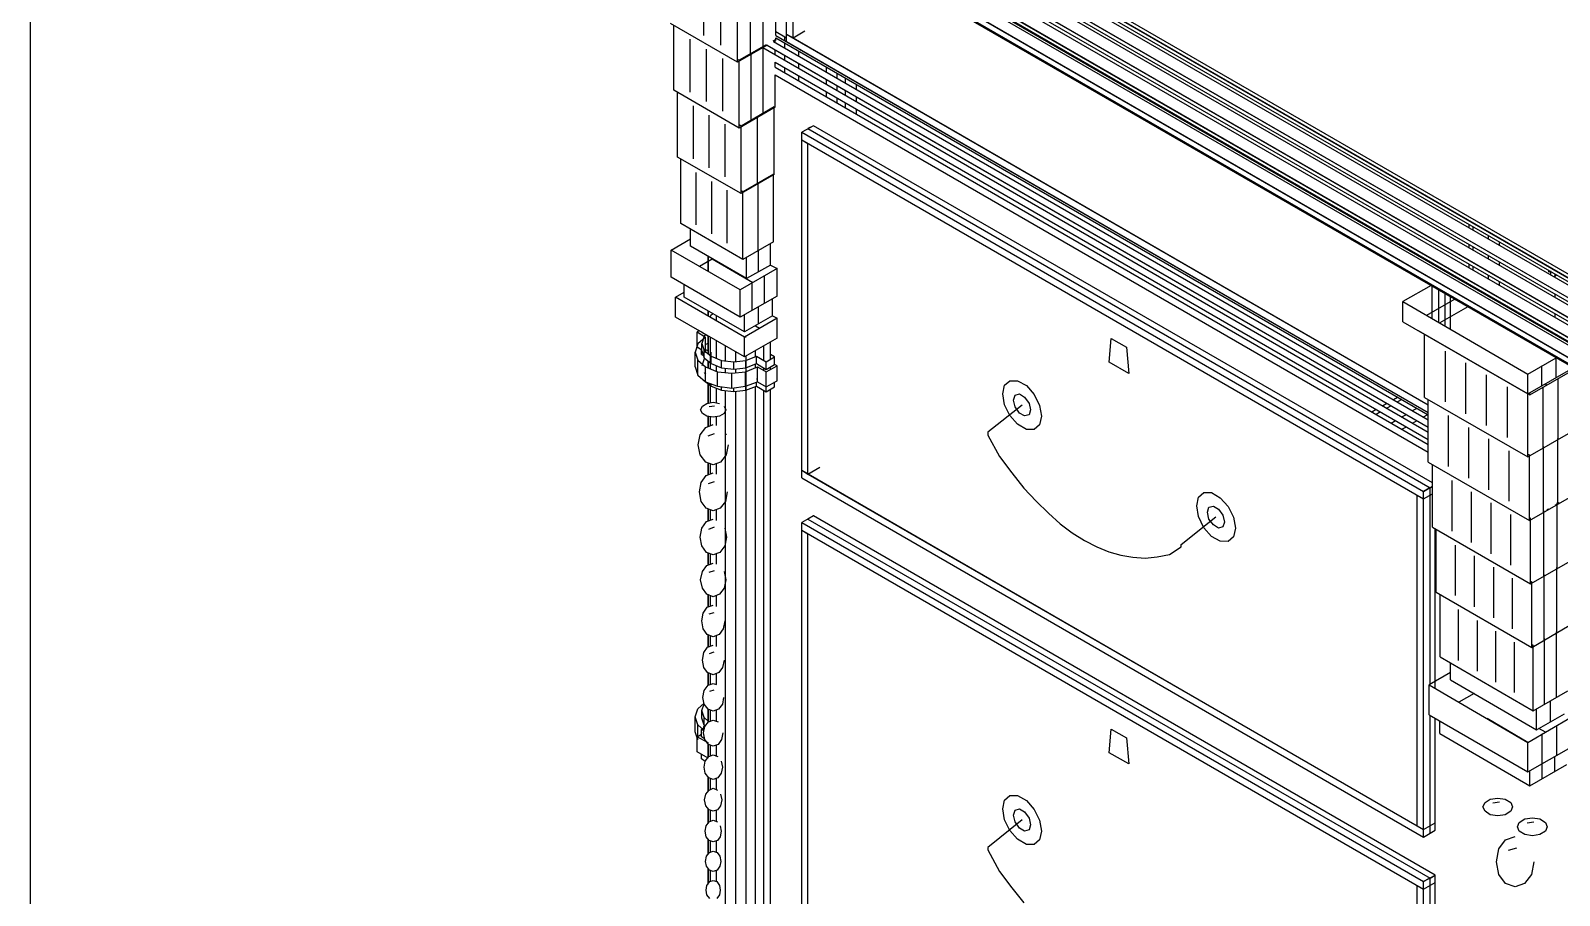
# Model space of a CAD drawing. Header units: inches. Extents: x 0.3 to 16.2, y 0.3 to 11.4.
# Drawn here: x 0.315 to 2.043, y 7.993 to 8.97 of the extents above; entities that cross this region are included whole.
import ezdxf

# ---------------------------------------------------------------- set-up
doc = ezdxf.new("R2010")
doc.units = ezdxf.units.IN
doc.header["$LTSCALE"] = 0.009843
doc.header["$MEASUREMENT"] = 0
doc.layers.add('GEOMETRY', color=7, linetype='Continuous')

msp = doc.modelspace()

# ---------------------------------------------------------------- linework, layer by layer
at = {"layer": 'GEOMETRY'}
for p, q in [((0.9567, 9.3154), (5.7374, 6.5551)), ((0.9567, 9.3154), (5.7374, 6.5551)), ((0.9634, 9.3197), (5.7374, 6.5634)), ((0.9634, 9.3197), (5.7374, 6.5634)), ((0.9634, 9.3154), (5.7374, 6.5591)), ((0.9638, 9.324), (5.7374, 6.5677)), ((0.9638, 9.324), (5.7374, 6.5677)), ((0.9638, 9.3197), (5.7374, 6.5634)), ((0.9567, 9.3012), (5.7374, 6.5413)), ((0.9567, 9.2929), (5.7374, 6.5327)), ((0.9567, 9.2929), (5.7374, 6.5327)), ((0.9634, 9.2972), (5.7374, 6.5409)), ((0.9634, 9.2972), (5.7374, 6.5409)), ((0.9634, 9.2972), (5.7374, 6.5409)), ((0.9634, 9.2929), (5.7374, 6.5366)), ((0.9567, 9.2787), (5.7374, 6.5189)), ((0.9567, 9.2701), (5.7374, 6.5102)), ((0.9567, 9.2701), (5.7374, 6.5102)), ((0.9634, 9.2748), (5.7374, 6.5181)), ((0.9634, 9.2748), (5.7374, 6.5181)), ((0.9634, 9.2748), (5.7374, 6.5181)), ((0.9634, 9.2705), (5.7374, 6.5142)), ((0.9567, 9.2563), (5.7374, 6.4961)), ((0.9567, 9.2476), (5.7374, 6.4878)), ((0.9567, 9.2476), (5.7374, 6.4878)), ((0.9634, 9.252), (5.7374, 6.4957)), ((0.9634, 9.252), (5.7374, 6.4957)), ((0.9634, 9.252), (5.7374, 6.4957)), ((0.9634, 9.248), (5.7374, 6.4917)), ((0.9567, 9.2339), (5.7374, 6.4736)), ((0.9634, 9.2295), (5.7374, 6.4732)), ((0.9685, 9.2201), (5.7378, 6.4665)), ((0.9803, 9.2118), (5.7382, 6.4646)), ((1.0394, 9.2028), (5.7421, 6.4878)), ((1.0394, 9.2028), (5.7421, 6.4878)), ((1.0661, 9.1929), (5.7449, 6.4917)), ((1.0661, 9.1929), (5.7449, 6.4917)), ((1.1693, 8.9661), (1.1693, 9.1039)), ((1.1768, 8.9618), (1.1768, 9.0996)), ((1.076, 8.9646), (1.076, 9.024)), ((1.1429, 8.9508), (1.1429, 9.0276)), ((1.1575, 8.9646), (1.1575, 9.0358)), ((1.0953, 8.9535), (1.0953, 9.0134)), ((1.1142, 8.9343), (1.1142, 9.0106)), ((1.1287, 8.9425), (1.1287, 9.0189)), ((1.1142, 8.9343), (1.0382, 8.978)), ((1.0421, 8.9028), (1.0421, 8.976)), ((1.1768, 8.9618), (1.1902, 8.9697)), ((1.0606, 8.9004), (1.0606, 8.9602)), ((1.1476, 8.9535), (1.1142, 8.9343)), ((1.1465, 8.9539), (1.1161, 8.9366)), ((1.1465, 8.9539), (1.1161, 8.9366)), ((1.1429, 8.8756), (1.1429, 8.952)), ((1.1476, 8.9535), (1.8949, 8.522)), ((1.1567, 8.9598), (1.1539, 8.9583)), ((1.1567, 8.9598), (1.1539, 8.9583)), ((1.1575, 8.9591), (1.1547, 8.9579)), ((1.1547, 8.9579), (1.8949, 8.5303)), ((1.1547, 8.9579), (1.8949, 8.5303)), ((1.1567, 8.9567), (1.1567, 8.9598)), ((1.1575, 8.9689), (1.1693, 8.9618)), ((1.1575, 8.9646), (1.8949, 8.5386)), ((1.1575, 8.9646), (1.8949, 8.5386)), ((1.1575, 8.9618), (1.8949, 8.5358)), ((1.1575, 8.9591), (1.1575, 8.9618)), ((1.1677, 8.9587), (1.1677, 8.963)), ((1.1677, 8.9504), (1.1677, 8.9559)), ((1.1693, 8.9661), (1.8949, 8.5472)), ((1.1693, 8.9661), (1.8949, 8.5472)), ((1.1693, 8.9661), (1.1768, 8.9618)), ((1.1693, 8.9579), (1.1693, 8.9661)), ((1.1693, 8.9579), (1.8949, 8.5386)), ((1.1768, 8.9618), (1.8949, 8.5472)), ((1.0791, 8.8898), (1.0791, 8.9492)), ((1.0976, 8.8791), (1.0976, 8.9386)), ((1.1161, 8.9366), (1.1142, 8.9374)), ((1.1161, 8.9366), (1.1142, 8.9374)), ((1.1161, 8.8598), (1.1161, 8.9366)), ((1.1295, 8.8677), (1.1295, 8.9441)), ((1.1425, 8.9508), (1.8949, 8.5161)), ((1.1425, 8.9508), (1.8949, 8.5161)), ((1.1567, 8.9484), (1.8949, 8.522)), ((1.1567, 8.9425), (1.1567, 8.9484)), ((1.1677, 8.9362), (1.1677, 8.9417)), ((1.1835, 8.9413), (1.1835, 8.9469)), ((1.1567, 8.9343), (1.8949, 8.5079)), ((1.1567, 8.9343), (1.8949, 8.5079)), ((1.1567, 8.9287), (1.1567, 8.9343)), ((1.1567, 8.9287), (1.8949, 8.5024)), ((1.1567, 8.9287), (1.8949, 8.5024)), ((1.1567, 8.9201), (1.8949, 8.4937)), ((1.1567, 8.8835), (1.1567, 8.9201)), ((1.1677, 8.922), (1.1677, 8.928)), ((1.1835, 8.9272), (1.1835, 8.9327)), ((1.1835, 8.913), (1.1835, 8.9189)), ((1.2146, 8.9232), (1.2146, 8.9287)), ((1.2146, 8.9232), (1.2146, 8.9287)), ((1.2268, 8.9161), (1.2268, 8.9217)), ((1.1161, 8.8598), (1.0421, 8.9028)), ((1.0461, 8.8272), (1.0461, 8.9004)), ((1.2146, 8.9091), (1.2146, 8.915)), ((1.2146, 8.9091), (1.2146, 8.915)), ((1.2146, 8.8953), (1.2146, 8.9008)), ((1.2146, 8.8953), (1.2146, 8.9008)), ((1.2268, 8.902), (1.2268, 8.9079)), ((1.2362, 8.9106), (1.2362, 8.9161)), ((1.2362, 8.8965), (1.2362, 8.902)), ((1.2484, 8.9035), (1.2484, 8.9091)), ((1.0642, 8.8252), (1.0642, 8.885)), ((1.1567, 8.8835), (1.1161, 8.8598)), ((1.1555, 8.8839), (1.1181, 8.8622)), ((1.1555, 8.8839), (1.1181, 8.8622)), ((1.1555, 8.8075), (1.1555, 8.8839)), ((1.2268, 8.8882), (1.2268, 8.8937)), ((1.2362, 8.8823), (1.2362, 8.8882)), ((1.2484, 8.8894), (1.2484, 8.8953)), ((1.0819, 8.815), (1.0819, 8.8744)), ((1.1366, 8.7965), (1.1366, 8.8732)), ((1.2484, 8.8756), (1.2484, 8.8811)), ((1.1, 8.8047), (1.1, 8.8642)), ((1.1181, 8.8622), (1.1161, 8.8634)), ((1.1181, 8.8622), (1.1161, 8.8634)), ((1.1181, 8.7858), (1.1181, 8.8622)), ((1.2, 8.8626), (1.1866, 8.8551)), ((1.1866, 8.8551), (1.8894, 8.4492)), ((1.1866, 8.8551), (1.8894, 8.4492)), ((1.1866, 8.8465), (1.1866, 8.8551)), ((1.2, 8.8626), (1.1937, 8.8594)), ((1.1937, 8.8594), (1.8969, 8.4535)), ((1.1937, 8.8594), (1.8969, 8.4535)), ((1.8996, 8.4591), (1.2, 8.8626)), ((1.8996, 8.4591), (1.2, 8.8626)), ((1.1866, 8.8465), (1.8894, 8.4409)), ((1.1866, 8.8465), (1.1937, 8.8425)), ((1.1866, 8.8465), (1.1937, 8.8425)), ((1.1866, 8.4732), (1.1866, 8.8465)), ((1.1937, 8.4689), (1.1937, 8.8425)), ((1.1937, 8.4772), (1.1937, 8.8425)), ((1.1181, 8.7858), (1.0461, 8.8272)), ((1.05, 8.752), (1.05, 8.8252)), ((1.0673, 8.7504), (1.0673, 8.8098)), ((1.085, 8.7402), (1.085, 8.7996)), ((1.1555, 8.8075), (1.1181, 8.7858)), ((1.1547, 8.8079), (1.1201, 8.7878)), ((1.1547, 8.8079), (1.1201, 8.7878)), ((1.1374, 8.7217), (1.1374, 8.798)), ((1.1547, 8.7315), (1.1547, 8.8079)), ((1.1024, 8.7299), (1.1024, 8.7898)), ((1.1201, 8.7878), (1.1181, 8.789)), ((1.1201, 8.7878), (1.1181, 8.789)), ((1.1201, 8.7114), (1.1201, 8.7878)), ((1.1201, 8.7114), (1.05, 8.752)), ((1.061, 8.7264), (1.061, 8.7457)), ((1.9409, 8.7551), (1.9409, 8.7555)), ((1.9409, 8.7472), (1.9409, 8.7512)), ((1.9457, 8.7524), (1.9457, 8.7528)), ((1.9457, 8.7441), (1.9457, 8.748)), ((1.039, 8.722), (1.061, 8.7346)), ((1.1547, 8.7315), (1.1201, 8.7114)), ((1.1512, 8.7051), (1.1512, 8.7295)), ((1.9409, 8.7244), (1.9409, 8.7283)), ((1.963, 8.7425), (1.963, 8.7429)), ((1.963, 8.7343), (1.963, 8.7382)), ((1.9752, 8.7354), (1.9752, 8.7358)), ((1.9752, 8.7354), (1.9752, 8.7358)), ((1.9752, 8.7276), (1.9752, 8.7315)), ((1.9752, 8.7276), (1.9752, 8.7315)), ((1.1169, 8.6772), (1.039, 8.722)), ((1.1169, 8.6772), (1.039, 8.722)), ((1.039, 8.6913), (1.039, 8.722)), ((1.1244, 8.6898), (1.061, 8.7264)), ((1.0709, 8.7039), (1.0854, 8.7122)), ((1.0807, 8.698), (1.0807, 8.715)), ((1.0807, 8.698), (1.0807, 8.715)), ((1.0807, 8.6984), (1.0807, 8.715)), ((1.0811, 8.698), (1.0811, 8.7146)), ((1.0854, 8.7122), (1.1315, 8.6854)), ((1.1244, 8.6898), (1.1244, 8.7142)), ((1.1378, 8.6976), (1.1378, 8.7217)), ((1.9457, 8.7217), (1.9457, 8.7256)), ((1.963, 8.7118), (1.963, 8.7157)), ((1.1587, 8.7012), (1.1169, 8.6772)), ((1.1587, 8.7012), (1.1169, 8.6772)), ((1.1512, 8.7051), (1.1244, 8.6898)), ((1.1445, 8.6622), (1.1445, 8.6933)), ((1.1512, 8.7051), (1.1587, 8.7012)), ((1.1587, 8.6701), (1.1587, 8.7012)), ((1.9409, 8.702), (1.9409, 8.7059)), ((1.9457, 8.6992), (1.9457, 8.7031)), ((1.963, 8.6894), (1.963, 8.6933)), ((1.9752, 8.7047), (1.9752, 8.7087)), ((1.9752, 8.7047), (1.9752, 8.7087)), ((2.0311, 8.7031), (2.0311, 8.7035)), ((2.0311, 8.6969), (2.0311, 8.6988)), ((2.0331, 8.698), (2.0311, 8.6969)), ((2.0335, 8.6937), (2.0335, 8.6984)), ((2.0366, 8.7), (2.0366, 8.7)), ((2.0366, 8.7), (2.0366, 8.7)), ((2.0366, 8.7), (2.0366, 8.7)), ((2.0402, 8.6937), (2.0366, 8.6917)), ((2.0382, 8.6988), (2.0382, 8.6992)), ((2.0382, 8.6988), (2.0382, 8.6992)), ((2.0382, 8.6909), (2.0382, 8.6949)), ((2.0382, 8.6909), (2.0382, 8.6949)), ((1.1169, 8.6461), (1.039, 8.6913)), ((1.0539, 8.6689), (1.0539, 8.6827)), ((1.1169, 8.6461), (1.1169, 8.6772)), ((1.1307, 8.6543), (1.1307, 8.685)), ((1.898, 8.6819), (1.8661, 8.6638)), ((1.8992, 8.6445), (1.8992, 8.6827)), ((1.9067, 8.6406), (1.9067, 8.6783)), ((1.9752, 8.6823), (1.9752, 8.6862)), ((1.9752, 8.6823), (1.9752, 8.6862)), ((1.0441, 8.6689), (1.0539, 8.6744)), ((1.122, 8.6236), (1.0441, 8.6689)), ((1.122, 8.6236), (1.0441, 8.6689)), ((1.0441, 8.6461), (1.0441, 8.6689)), ((1.122, 8.6295), (1.0539, 8.6689)), ((1.1587, 8.6701), (1.1169, 8.6461)), ((1.1378, 8.6386), (1.1378, 8.6583)), ((1.1535, 8.6476), (1.1535, 8.6673)), ((1.8661, 8.6638), (2.0075, 8.5819)), ((1.8661, 8.6638), (2.0075, 8.5819)), ((1.8661, 8.6409), (1.8661, 8.6638)), ((1.9248, 8.6665), (1.8929, 8.648)), ((1.9138, 8.6362), (1.9138, 8.6728)), ((1.9201, 8.6327), (1.9201, 8.6693)), ((1.9201, 8.6327), (1.9201, 8.6693)), ((2.0382, 8.6685), (2.0382, 8.6724)), ((2.0382, 8.6685), (2.0382, 8.6724)), ((1.122, 8.6012), (1.0441, 8.6461)), ((1.0807, 8.6476), (1.0807, 8.6531)), ((1.0807, 8.6476), (1.0807, 8.6531)), ((1.0807, 8.6476), (1.0807, 8.6531)), ((1.0807, 8.6476), (1.0807, 8.6531)), ((1.0811, 8.6472), (1.0811, 8.6528)), ((1.0835, 8.6476), (1.0831, 8.6461)), ((1.0862, 8.65), (1.0835, 8.6476)), ((1.0902, 8.6421), (1.0902, 8.6476)), ((1.122, 8.6295), (1.122, 8.6492)), ((1.1535, 8.6476), (1.122, 8.6295)), ((1.1587, 8.6449), (1.122, 8.6236)), ((1.1587, 8.6449), (1.122, 8.6236)), ((1.1535, 8.6476), (1.1587, 8.6449)), ((1.1587, 8.6224), (1.1587, 8.6449)), ((1.8661, 8.6409), (2.0075, 8.5594)), ((1.9394, 8.6579), (1.9079, 8.6398)), ((2.0382, 8.6457), (2.0382, 8.6496)), ((2.0382, 8.6457), (2.0382, 8.6496)), ((1.0709, 8.6307), (1.0685, 8.6295)), ((1.0685, 8.6295), (1.078, 8.6236)), ((1.0685, 8.6295), (1.078, 8.6236)), ((1.0685, 8.6126), (1.0685, 8.6295)), ((1.078, 8.6236), (1.0693, 8.6161)), ((1.0732, 8.6295), (1.0811, 8.6248)), ((1.0764, 8.6248), (1.0736, 8.6165)), ((1.0783, 8.6264), (1.0764, 8.6248)), ((1.078, 8.6067), (1.078, 8.6236)), ((1.0807, 8.6083), (1.0807, 8.6252)), ((1.0807, 8.6083), (1.0807, 8.6252)), ((1.0807, 8.6083), (1.0807, 8.6248)), ((1.0807, 8.6083), (1.0807, 8.6248)), ((1.0811, 8.6047), (1.0811, 8.6248)), ((1.0811, 8.6079), (1.0811, 8.6248)), ((1.1217, 8.624), (1.124, 8.624)), ((1.1217, 8.624), (1.124, 8.624)), ((1.122, 8.6012), (1.122, 8.6236)), ((1.139, 8.6335), (1.1343, 8.6362)), ((1.8835, 8.6311), (2.0098, 8.5583)), ((1.8906, 8.5555), (1.8906, 8.6272)), ((1.0693, 8.6161), (1.0661, 8.6067)), ((1.0661, 8.6067), (1.0693, 8.5976)), ((1.0661, 8.6067), (1.0693, 8.5976)), ((1.0661, 8.5902), (1.0661, 8.6067)), ((1.0685, 8.6126), (1.0736, 8.6094)), ((1.0732, 8.6039), (1.0732, 8.6098)), ((1.0736, 8.6165), (1.0764, 8.6087)), ((1.0736, 8.6165), (1.0764, 8.6087)), ((1.0736, 8.6083), (1.0736, 8.6165)), ((1.0736, 8.6083), (1.0764, 8.6004)), ((1.0764, 8.6004), (1.0764, 8.6087)), ((1.0764, 8.6087), (1.0843, 8.602)), ((1.0764, 8.6087), (1.0843, 8.602)), ((1.0764, 8.6079), (1.078, 8.6067)), ((1.0807, 8.6165), (1.078, 8.6154)), ((1.078, 8.6098), (1.0811, 8.6079)), ((1.078, 8.6098), (1.0811, 8.6079)), ((1.0835, 8.5878), (1.0835, 8.6232)), ((1.0835, 8.6232), (1.0843, 8.6232)), ((1.0835, 8.6067), (1.0843, 8.6063)), ((1.0835, 8.6067), (1.0843, 8.6063)), ((1.0843, 8.6063), (1.0835, 8.6055)), ((1.0843, 8.5976), (1.0843, 8.6063)), ((1.0902, 8.5996), (1.0902, 8.6197)), ((1.0902, 8.5996), (1.0902, 8.6197)), ((1.1004, 8.5969), (1.1004, 8.6138)), ((1.1122, 8.5961), (1.1122, 8.6067)), ((1.1587, 8.6224), (1.122, 8.6012)), ((1.1343, 8.6016), (1.1343, 8.6083)), ((1.1437, 8.5969), (1.1437, 8.6138)), ((1.1512, 8.5984), (1.1512, 8.6181)), ((1.5343, 8.5953), (1.5366, 8.622)), ((1.5366, 8.622), (1.5539, 8.6122)), ((1.5539, 8.6122), (1.5563, 8.5827)), ((1.9142, 8.5504), (1.9142, 8.6079)), ((1.0661, 8.5902), (1.0693, 8.5807)), ((1.0693, 8.5807), (1.0693, 8.5976)), ((1.0693, 8.5976), (1.078, 8.5902)), ((1.0693, 8.5976), (1.078, 8.5902)), ((1.0732, 8.6039), (1.0764, 8.6024)), ((1.0764, 8.5992), (1.0736, 8.5913)), ((1.0764, 8.6004), (1.0843, 8.5937)), ((1.0768, 8.6), (1.0764, 8.5992)), ((1.078, 8.5732), (1.078, 8.5902)), ((1.078, 8.5902), (1.0913, 8.5846)), ((1.078, 8.5902), (1.0913, 8.5846)), ((1.0807, 8.589), (1.0807, 8.5969)), ((1.0807, 8.589), (1.0807, 8.5969)), ((1.0807, 8.589), (1.0807, 8.5965)), ((1.0807, 8.589), (1.0807, 8.5965)), ((1.0811, 8.589), (1.0811, 8.5961)), ((1.0811, 8.589), (1.0811, 8.5961)), ((1.0843, 8.5937), (1.0843, 8.602)), ((1.0843, 8.602), (1.0961, 8.5972)), ((1.0843, 8.602), (1.0961, 8.5972)), ((1.0843, 8.5937), (1.0961, 8.589)), ((1.0902, 8.5854), (1.0902, 8.5913)), ((1.0902, 8.5854), (1.0902, 8.5913)), ((1.0961, 8.589), (1.0961, 8.5972)), ((1.0961, 8.5972), (1.1098, 8.5957)), ((1.0961, 8.5972), (1.1098, 8.5957)), ((1.0961, 8.589), (1.1098, 8.5874)), ((1.1098, 8.5957), (1.1236, 8.5972)), ((1.1098, 8.5957), (1.1236, 8.5972)), ((1.1098, 8.5874), (1.1098, 8.5957)), ((1.1098, 8.5874), (1.1236, 8.589)), ((1.1232, 8.5846), (1.1366, 8.5902)), ((1.1232, 8.5846), (1.1366, 8.5902)), ((1.1236, 8.5972), (1.1354, 8.602)), ((1.1236, 8.5972), (1.1354, 8.602)), ((1.1236, 8.589), (1.1236, 8.5972)), ((1.1236, 8.589), (1.1354, 8.5937)), ((1.124, 7.4429), (1.124, 8.6024)), ((1.1343, 8.589), (1.1343, 8.5929)), ((1.1354, 8.5937), (1.1354, 8.602)), ((1.1354, 8.602), (1.1465, 8.5957)), ((1.1354, 8.602), (1.1465, 8.5957)), ((1.1354, 8.5937), (1.1465, 8.587)), ((1.1366, 8.5732), (1.1366, 8.5902)), ((1.1366, 8.5902), (1.1465, 8.5843)), ((1.1366, 8.5902), (1.1465, 8.5843)), ((1.1465, 8.5957), (1.1559, 8.6012)), ((1.1465, 8.5957), (1.1559, 8.6012)), ((1.1465, 8.587), (1.1465, 8.5957)), ((1.1465, 8.587), (1.1559, 8.5929)), ((1.1465, 8.5843), (1.1587, 8.5913)), ((1.1465, 8.5843), (1.1587, 8.5913)), ((1.1559, 8.6012), (1.1512, 8.6039)), ((1.1512, 8.587), (1.1512, 8.5902)), ((1.1559, 8.5929), (1.1559, 8.6012)), ((1.1587, 8.5913), (1.1559, 8.5929)), ((1.1587, 8.5744), (1.1587, 8.5913)), ((1.5563, 8.5827), (1.5343, 8.5953)), ((1.9374, 8.537), (1.9374, 8.5945)), ((2.0075, 8.5819), (2.0394, 8.6004)), ((2.0075, 8.5819), (2.0394, 8.6004)), ((2.0075, 8.5594), (2.0587, 8.589)), ((2.0232, 8.5689), (2.0232, 8.5913)), ((2.0394, 8.578), (2.0394, 8.6004)), ((1.0693, 8.5807), (1.078, 8.5732)), ((1.0764, 8.5835), (1.078, 8.5819)), ((1.0764, 8.5835), (1.078, 8.5819)), ((1.0764, 8.5748), (1.0843, 8.5681)), ((1.078, 8.5732), (1.0913, 8.5681)), ((1.0913, 8.5681), (1.0913, 8.5846)), ((1.0913, 8.5846), (1.1075, 8.5831)), ((1.0913, 8.5846), (1.1075, 8.5831)), ((1.1004, 8.5839), (1.1004, 8.5886)), ((1.1075, 8.5831), (1.1232, 8.5846)), ((1.1075, 8.5831), (1.1232, 8.5846)), ((1.1075, 8.5661), (1.1075, 8.5831)), ((1.1122, 8.5835), (1.1122, 8.5878)), ((1.1232, 8.5681), (1.1232, 8.5846)), ((1.1232, 8.5681), (1.1366, 8.5732)), ((1.1232, 8.572), (1.1236, 8.572)), ((1.1232, 8.572), (1.1236, 8.572)), ((1.1236, 8.5638), (1.1236, 8.572)), ((1.1354, 8.5768), (1.1366, 8.576)), ((1.1354, 8.5768), (1.1366, 8.576)), ((1.1354, 8.5681), (1.1354, 8.5728)), ((1.1366, 8.5732), (1.1465, 8.5673)), ((1.1437, 8.5858), (1.1437, 8.5886)), ((1.1465, 8.5673), (1.1465, 8.5843)), ((1.1465, 8.5673), (1.1587, 8.5744)), ((1.1559, 8.5673), (1.1559, 8.5732)), ((1.4157, 8.5693), (1.422, 8.5744)), ((1.422, 8.5744), (1.4307, 8.5744)), ((1.4307, 8.5744), (1.4406, 8.5689)), ((1.9606, 8.5236), (1.9606, 8.5811)), ((2.0075, 8.5594), (2.0075, 8.5819)), ((2.0098, 8.5583), (2.061, 8.5878)), ((2.0417, 8.5079), (2.0417, 8.5764)), ((1.0807, 8.5488), (1.0807, 8.5713)), ((1.0807, 8.5488), (1.0807, 8.5713)), ((1.0807, 8.5488), (1.0807, 8.5713)), ((1.0807, 8.5488), (1.0807, 8.5713)), ((1.0811, 8.5492), (1.0811, 8.5709)), ((1.0811, 8.5492), (1.0811, 8.5709)), ((1.0835, 8.5496), (1.0835, 8.5709)), ((1.0843, 8.5681), (1.0843, 8.5709)), ((1.0843, 8.5681), (1.0961, 8.5638)), ((1.0902, 8.5492), (1.0902, 8.5657)), ((1.0902, 8.5492), (1.0902, 8.5657)), ((1.0913, 8.5681), (1.1075, 8.5661)), ((1.0961, 8.5638), (1.0961, 8.5673)), ((1.0961, 8.5638), (1.1098, 8.5622)), ((1.1004, 7.6969), (1.1004, 8.563)), ((1.1075, 8.5661), (1.1232, 8.5681)), ((1.1098, 8.5622), (1.1098, 8.5665)), ((1.1098, 8.5622), (1.1236, 8.5638)), ((1.1122, 7.6961), (1.1122, 8.5622)), ((1.1236, 8.5638), (1.1354, 8.5681)), ((1.1343, 7.7016), (1.1343, 8.5677)), ((1.1354, 8.5681), (1.1465, 8.5618)), ((1.1437, 7.6972), (1.1437, 8.5634)), ((1.1465, 8.5618), (1.1465, 8.5705)), ((1.1465, 8.5618), (1.1559, 8.5673)), ((1.1512, 7.6984), (1.1512, 8.5646)), ((1.4138, 8.5594), (1.4157, 8.5693)), ((1.4157, 8.5472), (1.4138, 8.5594)), ((1.426, 8.5524), (1.428, 8.5579)), ((1.428, 8.5579), (1.4327, 8.5594)), ((1.4327, 8.5594), (1.4386, 8.5559)), ((1.4386, 8.5559), (1.4437, 8.5488)), ((1.4406, 8.5689), (1.4492, 8.5587)), ((1.4492, 8.5587), (1.4555, 8.5465)), ((1.8555, 8.5531), (1.8602, 8.5559)), ((1.8906, 8.5555), (2.0075, 8.4882)), ((1.9843, 8.5102), (1.9843, 8.5673)), ((2.0075, 8.4882), (2.0075, 8.5594)), ((2.0098, 8.5583), (2.0098, 8.561)), ((2.0248, 8.498), (2.0248, 8.5665)), ((2.028, 8.5685), (2.028, 8.5713)), ((1.0724, 8.5413), (1.0744, 8.5457)), ((1.0744, 8.5374), (1.0724, 8.5413)), ((1.0744, 8.5457), (1.0795, 8.5488)), ((1.0795, 8.5343), (1.0744, 8.5374)), ((1.0795, 8.5488), (1.0866, 8.55)), ((1.0819, 8.5453), (1.0882, 8.5461)), ((1.0866, 8.55), (1.0937, 8.5488)), ((1.0988, 8.5374), (1.0937, 8.5343)), ((1.0988, 8.5457), (1.1008, 8.5413)), ((1.1008, 8.5413), (1.0988, 8.5374)), ((1.4358, 8.5469), (1.3969, 8.5161)), ((1.422, 8.535), (1.4157, 8.5472)), ((1.428, 8.5449), (1.426, 8.5524)), ((1.4327, 8.5378), (1.428, 8.5449)), ((1.4386, 8.5346), (1.4327, 8.5378)), ((1.4437, 8.5488), (1.4453, 8.5413)), ((1.4453, 8.5413), (1.4437, 8.5358)), ((1.4555, 8.5465), (1.4575, 8.5343)), ((1.8311, 8.5394), (1.8358, 8.5421)), ((1.8409, 8.5394), (1.8358, 8.5362)), ((1.8433, 8.5461), (1.848, 8.5492)), ((1.8528, 8.5461), (1.848, 8.5433)), ((1.865, 8.5531), (1.8602, 8.5504)), ((1.8772, 8.5406), (1.8823, 8.5433)), ((1.8772, 8.5406), (1.8823, 8.5433)), ((1.8949, 8.4823), (1.8949, 8.5531)), ((1.072, 8.5134), (1.0783, 8.5217)), ((1.0783, 8.5217), (1.0866, 8.5248)), ((1.0866, 8.5331), (1.0795, 8.5343)), ((1.0807, 8.5228), (1.0807, 8.5339)), ((1.0807, 8.5228), (1.0807, 8.5339)), ((1.0807, 8.5228), (1.0807, 8.5339)), ((1.0807, 8.5228), (1.0807, 8.5339)), ((1.0811, 8.5228), (1.0811, 8.5339)), ((1.0811, 8.5228), (1.0811, 8.5339)), ((1.0835, 8.5236), (1.0835, 8.5335)), ((1.0937, 8.5343), (1.0866, 8.5331)), ((1.0902, 8.5236), (1.0902, 8.5335)), ((1.0902, 8.5236), (1.0902, 8.5335)), ((1.4307, 8.5252), (1.422, 8.535)), ((1.4406, 8.5193), (1.4307, 8.5252)), ((1.4437, 8.5358), (1.4386, 8.5346)), ((1.4555, 8.5244), (1.4492, 8.5193)), ((1.4575, 8.5343), (1.4555, 8.5244)), ((1.8528, 8.5264), (1.8579, 8.5295)), ((1.8528, 8.5264), (1.8579, 8.5295)), ((1.865, 8.5335), (1.8701, 8.5362)), ((1.865, 8.5335), (1.8701, 8.5362)), ((1.865, 8.5197), (1.8701, 8.5224)), ((1.865, 8.5197), (1.8701, 8.5224)), ((1.865, 8.5197), (1.8701, 8.5224)), ((1.8772, 8.5264), (1.8823, 8.5295)), ((1.8772, 8.5264), (1.8823, 8.5295)), ((1.8772, 8.5264), (1.8823, 8.5295)), ((1.8894, 8.5335), (1.8945, 8.5362)), ((1.8894, 8.5335), (1.8945, 8.5362)), ((1.8894, 8.5335), (1.8945, 8.5362)), ((1.9177, 8.4776), (1.9177, 8.535)), ((1.9406, 8.4642), (1.9406, 8.5217)), ((1.0697, 8.502), (1.072, 8.5134)), ((1.0807, 8.5122), (1.0882, 8.5146)), ((1.1004, 8.5146), (1.1012, 8.5134)), ((1.3969, 8.5161), (1.3969, 8.513)), ((1.3969, 8.513), (1.4102, 8.4886)), ((1.4492, 8.5193), (1.4406, 8.5193)), ((1.9634, 8.4512), (1.9634, 8.5087)), ((2.0075, 8.4882), (2.0587, 8.5177)), ((2.0413, 8.435), (2.0413, 8.5091)), ((1.072, 8.4906), (1.0697, 8.502)), ((1.0783, 8.4823), (1.072, 8.4906)), ((1.1012, 8.4906), (1.0949, 8.4823)), ((1.1035, 8.502), (1.1012, 8.4906)), ((1.4102, 8.4886), (1.424, 8.4701)), ((1.9862, 8.4382), (1.9862, 8.4953)), ((2.0075, 8.4913), (2.0091, 8.4906)), ((2.0075, 8.4913), (2.0091, 8.4906)), ((2.0091, 8.4165), (2.0091, 8.4906)), ((2.0252, 8.4256), (2.0252, 8.5)), ((1.0866, 8.4795), (1.0783, 8.4823)), ((1.0787, 8.4673), (1.0866, 8.4701)), ((1.0807, 8.4681), (1.0807, 8.4815)), ((1.0807, 8.4681), (1.0807, 8.4815)), ((1.0807, 8.4677), (1.0807, 8.4815)), ((1.0807, 8.4677), (1.0807, 8.4815)), ((1.0811, 8.4681), (1.0811, 8.4815)), ((1.0811, 8.4681), (1.0811, 8.4815)), ((1.0835, 8.4689), (1.0835, 8.4803)), ((1.0949, 8.4823), (1.0866, 8.4795)), ((1.0902, 8.4689), (1.0902, 8.4807)), ((1.0902, 8.4689), (1.0902, 8.4807)), ((1.1866, 8.4732), (1.8894, 8.0673)), ((1.1866, 8.4732), (1.8894, 8.0673)), ((1.1866, 8.4732), (1.1937, 8.4689)), ((1.1866, 8.4646), (1.1866, 8.4732)), ((1.1937, 8.4689), (1.2071, 8.4768)), ((1.1937, 8.4689), (1.8894, 8.0673)), ((1.424, 8.4701), (1.4378, 8.4531)), ((1.8949, 8.4823), (2.0091, 8.4165)), ((1.8996, 8.4087), (1.8996, 8.4795)), ((1.0709, 8.4488), (1.0728, 8.4594)), ((1.0728, 8.4594), (1.0787, 8.4673)), ((1.0811, 8.4583), (1.0882, 8.4606)), ((1.1866, 8.4646), (1.8894, 8.0587)), ((1.4378, 8.4531), (1.4516, 8.4382)), ((1.8894, 8.4492), (1.8996, 8.4551)), ((1.8894, 8.4492), (1.8996, 8.4551)), ((1.8957, 8.4528), (1.8894, 8.4492)), ((1.8969, 8.4535), (1.8996, 8.4551)), ((1.8969, 8.4535), (1.8996, 8.4551)), ((1.8969, 8.2299), (1.8969, 8.4535)), ((1.9217, 8.4043), (1.9217, 8.4618)), ((1.0728, 8.4378), (1.0709, 8.4488)), ((1.0787, 8.4303), (1.0728, 8.4378)), ((1.1004, 8.4378), (1.0945, 8.4303)), ((1.1024, 8.4488), (1.1004, 8.4378)), ((1.4516, 8.4382), (1.4654, 8.4248)), ((1.6331, 8.4331), (1.635, 8.4429)), ((1.635, 8.4429), (1.6413, 8.448)), ((1.6413, 8.448), (1.65, 8.448)), ((1.65, 8.448), (1.6598, 8.4421)), ((1.6598, 8.4421), (1.6685, 8.4323)), ((1.8823, 8.4449), (1.8894, 8.4409)), ((1.8823, 8.4449), (1.8894, 8.4409)), ((1.8823, 8.0713), (1.8823, 8.4449)), ((1.8894, 8.4409), (1.8894, 8.4492)), ((1.8894, 8.4409), (1.8996, 8.4465)), ((1.8894, 8.4409), (1.8996, 8.4465)), ((1.8894, 8.4409), (1.8996, 8.4465)), ((1.8894, 8.0673), (1.8894, 8.4409)), ((1.9437, 8.3917), (1.9437, 8.4488)), ((1.9661, 8.3787), (1.9661, 8.4362)), ((2.0091, 8.4165), (2.0571, 8.4441)), ((2.0382, 8.4339), (2.0429, 8.4366)), ((2.0406, 8.3622), (2.0406, 8.4362)), ((1.0866, 8.4272), (1.0787, 8.4303)), ((1.0791, 8.4154), (1.0866, 8.4181)), ((1.0807, 8.4157), (1.0807, 8.4295)), ((1.0807, 8.4157), (1.0807, 8.4295)), ((1.0807, 8.4157), (1.0807, 8.4295)), ((1.0807, 8.4157), (1.0807, 8.4295)), ((1.0811, 8.4161), (1.0811, 8.4291)), ((1.0811, 8.4161), (1.0811, 8.4291)), ((1.0835, 8.4169), (1.0835, 8.4283)), ((1.0945, 8.4303), (1.0866, 8.4272)), ((1.0902, 8.4165), (1.0902, 8.4287)), ((1.0902, 8.4165), (1.0902, 8.4287)), ((1.2, 8.4217), (1.1866, 8.4142)), ((1.2, 8.4217), (1.1937, 8.4181)), ((1.1937, 8.4181), (1.8969, 8.0122)), ((1.1937, 8.4181), (1.8969, 8.0122)), ((1.9028, 8.0157), (1.2, 8.4217)), ((1.9028, 8.0157), (1.2, 8.4217)), ((1.4654, 8.4248), (1.4787, 8.4126)), ((1.6157, 8.3894), (1.6547, 8.4205)), ((1.635, 8.4209), (1.6331, 8.4331)), ((1.6413, 8.4083), (1.635, 8.4209)), ((1.6453, 8.426), (1.6469, 8.4315)), ((1.6469, 8.4181), (1.6453, 8.426)), ((1.6469, 8.4315), (1.652, 8.4327)), ((1.652, 8.4114), (1.6469, 8.4181)), ((1.652, 8.4327), (1.6579, 8.4291)), ((1.6579, 8.4291), (1.6626, 8.4224)), ((1.6626, 8.4224), (1.6646, 8.4146)), ((1.6685, 8.4323), (1.6748, 8.4201)), ((1.6748, 8.4201), (1.6768, 8.4079)), ((1.9882, 8.3661), (1.9882, 8.4232)), ((2.0091, 8.4197), (2.0106, 8.4189)), ((2.0091, 8.4197), (2.0106, 8.4189)), ((2.0106, 8.3449), (2.0106, 8.4189)), ((2.0256, 8.3535), (2.0256, 8.4276)), ((2.0287, 8.4283), (2.0307, 8.4295)), ((1.0717, 8.3976), (1.0736, 8.4079)), ((1.0736, 8.4079), (1.0791, 8.4154)), ((1.0815, 8.4067), (1.0882, 8.4091)), ((1.0996, 8.4079), (1.1016, 8.3976)), ((1.1866, 8.4142), (1.8894, 8.0083)), ((1.1866, 8.4142), (1.8894, 8.0083)), ((1.1866, 8.4055), (1.1866, 8.4142)), ((1.1866, 8.4055), (1.8894, 7.9996)), ((1.1866, 8.4055), (1.1937, 8.4012)), ((1.1866, 8.4055), (1.1937, 8.4012)), ((1.1866, 7.9764), (1.1866, 8.4055)), ((1.1937, 7.972), (1.1937, 8.4012)), ((1.1937, 7.9803), (1.1937, 8.4012)), ((1.4787, 8.4126), (1.4925, 8.4024)), ((1.4925, 8.4024), (1.5063, 8.3937)), ((1.65, 8.3984), (1.6413, 8.4083)), ((1.6579, 8.4079), (1.652, 8.4114)), ((1.6626, 8.4091), (1.6579, 8.4079)), ((1.6646, 8.4146), (1.6626, 8.4091)), ((1.6768, 8.4079), (1.6748, 8.398)), ((1.8996, 8.4087), (2.0106, 8.3449)), ((1.9028, 8.2264), (1.9028, 8.4067)), ((1.9028, 8.2264), (1.9028, 8.4067)), ((1.9039, 8.3354), (1.9039, 8.4063)), ((1.0736, 8.3878), (1.0717, 8.3976)), ((1.0791, 8.3803), (1.0736, 8.3878)), ((1.0996, 8.3878), (1.0941, 8.3803)), ((1.1016, 8.3976), (1.0996, 8.3878)), ((1.5063, 8.3937), (1.5201, 8.3866)), ((1.5201, 8.3866), (1.5339, 8.3811)), ((1.6024, 8.378), (1.6157, 8.3866)), ((1.6157, 8.3866), (1.6157, 8.3894)), ((1.6598, 8.3929), (1.65, 8.3984)), ((1.6685, 8.3925), (1.6598, 8.3929)), ((1.6748, 8.398), (1.6685, 8.3925)), ((1.9256, 8.3315), (1.9256, 8.3886)), ((1.0744, 8.3587), (1.0795, 8.3657)), ((1.0866, 8.3776), (1.0791, 8.3803)), ((1.0795, 8.3657), (1.0866, 8.3681)), ((1.0807, 8.3661), (1.0807, 8.3799)), ((1.0807, 8.3661), (1.0807, 8.3799)), ((1.0807, 8.3661), (1.0807, 8.3799)), ((1.0807, 8.3661), (1.0807, 8.3799)), ((1.0811, 8.3661), (1.0811, 8.3795)), ((1.0811, 8.3661), (1.0811, 8.3795)), ((1.0835, 8.3669), (1.0835, 8.3787)), ((1.0941, 8.3803), (1.0866, 8.3776)), ((1.0902, 8.3669), (1.0902, 8.3791)), ((1.0902, 8.3669), (1.0902, 8.3791)), ((1.5339, 8.3811), (1.5472, 8.3772)), ((1.5472, 8.3772), (1.561, 8.3748)), ((1.561, 8.3748), (1.5748, 8.374)), ((1.5748, 8.374), (1.5886, 8.3752)), ((1.5886, 8.3752), (1.6024, 8.378)), ((1.9472, 8.3189), (1.9472, 8.3764)), ((2.0106, 8.3449), (2.0559, 8.3709)), ((1.0724, 8.3492), (1.0744, 8.3587)), ((1.0744, 8.3398), (1.0724, 8.3492)), ((1.0819, 8.3579), (1.0882, 8.3598)), ((1.0988, 8.3587), (1.1008, 8.3492)), ((1.1008, 8.3492), (1.0988, 8.3398)), ((1.9689, 8.3063), (1.9689, 8.3638)), ((1.9902, 8.2941), (1.9902, 8.3512)), ((2.0106, 8.348), (2.0118, 8.3472)), ((2.0106, 8.348), (2.0118, 8.3472)), ((2.0118, 8.2728), (2.0118, 8.3472)), ((2.026, 8.2811), (2.026, 8.3555)), ((2.0402, 8.2894), (2.0402, 8.3634)), ((1.0795, 8.3331), (1.0744, 8.3398)), ((1.0866, 8.3303), (1.0795, 8.3331)), ((1.0807, 8.3185), (1.0807, 8.3327)), ((1.0807, 8.3185), (1.0807, 8.3327)), ((1.0807, 8.3185), (1.0807, 8.3323)), ((1.0807, 8.3185), (1.0807, 8.3323)), ((1.0811, 8.3189), (1.0811, 8.3323)), ((1.0811, 8.3189), (1.0811, 8.3323)), ((1.0835, 8.3197), (1.0835, 8.3315)), ((1.0937, 8.3331), (1.0866, 8.3303)), ((1.0902, 8.3193), (1.0902, 8.3315)), ((1.0902, 8.3193), (1.0902, 8.3315)), ((1.0988, 8.3398), (1.0937, 8.3331)), ((1.9039, 8.3354), (2.0118, 8.2728)), ((1.9083, 8.2622), (1.9083, 8.3331)), ((1.0752, 8.3118), (1.0799, 8.3185)), ((1.0799, 8.3185), (1.0866, 8.3209)), ((1.0819, 8.311), (1.0878, 8.3126)), ((1.9291, 8.2583), (1.9291, 8.3157)), ((1.0736, 8.3031), (1.0752, 8.3118)), ((1.0752, 8.2941), (1.0736, 8.3031)), ((1.0996, 8.3031), (1.098, 8.2941)), ((1.9504, 8.2461), (1.9504, 8.3035)), ((2.0118, 8.2728), (2.0543, 8.2976)), ((1.0799, 8.2874), (1.0752, 8.2941)), ((1.0866, 8.285), (1.0799, 8.2874)), ((1.0807, 8.2736), (1.0807, 8.2874)), ((1.0807, 8.2736), (1.0807, 8.2874)), ((1.0807, 8.2732), (1.0807, 8.2874)), ((1.0807, 8.2732), (1.0807, 8.2874)), ((1.0811, 8.2736), (1.0811, 8.287)), ((1.0811, 8.2736), (1.0811, 8.287)), ((1.0835, 8.2744), (1.0835, 8.2862)), ((1.0933, 8.2874), (1.0866, 8.285)), ((1.0902, 8.274), (1.0902, 8.2866)), ((1.0902, 8.274), (1.0902, 8.2866)), ((1.098, 8.2941), (1.0933, 8.2874)), ((1.9713, 8.2339), (1.9713, 8.2913)), ((1.9925, 8.222), (1.9925, 8.2791)), ((2.0264, 8.2091), (2.0264, 8.2831)), ((2.0398, 8.2165), (2.0398, 8.2906)), ((1.0744, 8.2587), (1.076, 8.2673)), ((1.076, 8.2673), (1.0803, 8.2732)), ((1.0803, 8.2732), (1.0866, 8.2756)), ((1.0823, 8.2661), (1.0878, 8.2681)), ((1.9083, 8.2622), (2.0134, 8.2012)), ((2.0118, 8.2764), (2.0134, 8.2756)), ((2.0118, 8.2764), (2.0134, 8.2756)), ((2.0134, 8.2012), (2.0134, 8.2756)), ((1.076, 8.2504), (1.0744, 8.2587)), ((1.0803, 8.2445), (1.076, 8.2504)), ((1.0866, 8.2421), (1.0803, 8.2445)), ((1.0807, 8.2303), (1.0807, 8.2441)), ((1.0807, 8.2303), (1.0807, 8.2441)), ((1.0807, 8.2299), (1.0807, 8.2441)), ((1.0807, 8.2299), (1.0807, 8.2441)), ((1.0811, 8.2303), (1.0811, 8.2441)), ((1.0811, 8.2303), (1.0811, 8.2441)), ((1.0835, 8.2311), (1.0835, 8.2433)), ((1.0929, 8.2445), (1.0866, 8.2421)), ((1.0902, 8.2311), (1.0902, 8.2433)), ((1.0902, 8.2311), (1.0902, 8.2433)), ((1.0972, 8.2504), (1.0929, 8.2445)), ((1.0988, 8.2587), (1.0972, 8.2504)), ((1.9201, 8.2445), (1.8957, 8.2307)), ((1.9201, 8.2362), (1.9201, 8.2551)), ((1.0764, 8.2244), (1.0807, 8.2303)), ((1.0807, 8.2303), (1.0866, 8.2323)), ((1.0866, 8.2323), (1.0902, 8.2311)), ((1.8957, 8.2307), (2.0075, 8.1657)), ((1.8957, 8.2307), (2.0075, 8.1657)), ((1.8957, 8.1969), (1.8957, 8.2307)), ((1.9201, 8.2362), (2.0173, 8.1799)), ((1.0693, 8.2035), (1.0764, 8.2098)), ((1.0736, 8.2016), (1.0764, 8.2094)), ((1.0748, 8.2165), (1.0764, 8.2244)), ((1.0764, 8.2087), (1.0748, 8.2165)), ((1.0827, 8.2236), (1.0878, 8.2252)), ((1.0984, 8.2165), (1.0969, 8.2087)), ((1.9469, 8.2209), (1.9295, 8.211)), ((2.0134, 8.2012), (2.0528, 8.224)), ((2.0331, 8.189), (2.0331, 8.2126)), ((1.0661, 8.1945), (1.0693, 8.2035)), ((1.0693, 8.1854), (1.0661, 8.1945)), ((1.0693, 8.1854), (1.0661, 8.1945)), ((1.0661, 8.1776), (1.0661, 8.1945)), ((1.0764, 8.1937), (1.0736, 8.2016)), ((1.0764, 8.1937), (1.0736, 8.2016)), ((1.0736, 8.1929), (1.0736, 8.2016)), ((1.0764, 8.185), (1.0736, 8.1929)), ((1.0807, 8.2031), (1.0764, 8.2087)), ((1.0807, 8.1898), (1.0764, 8.1937)), ((1.0764, 8.185), (1.0764, 8.1937)), ((1.0807, 8.1898), (1.0764, 8.1937)), ((1.0807, 8.1882), (1.0807, 8.2035)), ((1.0807, 8.1882), (1.0807, 8.2035)), ((1.0866, 8.2008), (1.0807, 8.2031)), ((1.0807, 8.1886), (1.0807, 8.2031)), ((1.0807, 8.1886), (1.0807, 8.2031)), ((1.0811, 8.189), (1.0811, 8.2028)), ((1.0811, 8.1894), (1.0811, 8.2028)), ((1.0835, 8.1898), (1.0835, 8.202)), ((1.0925, 8.2031), (1.0866, 8.2008)), ((1.0902, 8.1898), (1.0902, 8.2024)), ((1.0902, 8.1898), (1.0902, 8.2024)), ((1.0969, 8.2087), (1.0925, 8.2031)), ((1.8957, 8.1969), (2.0075, 8.1323)), ((1.8969, 8.063), (1.8969, 8.1961)), ((1.9028, 8.0665), (1.9028, 8.1925)), ((1.9028, 8.0748), (1.9028, 8.1925)), ((2.0075, 8.1657), (1.9614, 8.1925)), ((2.0075, 8.1657), (2.0563, 8.1941)), ((2.0075, 8.1657), (2.0563, 8.1941)), ((2.0173, 8.1799), (2.0173, 8.2035)), ((2.0173, 8.1799), (2.0488, 8.198)), ((1.0693, 8.1685), (1.0661, 8.1776)), ((1.0685, 8.172), (1.0732, 8.1748)), ((1.0764, 8.1791), (1.0693, 8.1854)), ((1.0693, 8.1685), (1.0693, 8.1854)), ((1.0764, 8.1791), (1.0693, 8.1854)), ((1.0732, 8.1803), (1.0768, 8.1827)), ((1.076, 8.1787), (1.0732, 8.1803)), ((1.076, 8.1787), (1.0732, 8.1803)), ((1.0732, 8.172), (1.0732, 8.1803)), ((1.0752, 8.1803), (1.0764, 8.1843)), ((1.0756, 8.1764), (1.0772, 8.1835)), ((1.0772, 8.1689), (1.0756, 8.1764)), ((1.0776, 8.1843), (1.0764, 8.185)), ((1.0764, 8.1843), (1.0768, 8.1846)), ((1.0772, 8.1835), (1.0811, 8.189)), ((1.0811, 8.189), (1.0866, 8.1909)), ((1.0866, 8.1909), (1.0921, 8.189)), ((1.0976, 8.1764), (1.0961, 8.1689)), ((1.5343, 8.1539), (1.5366, 8.1807)), ((1.5366, 8.1807), (1.5539, 8.1709)), ((1.9079, 8.1756), (1.9079, 8.1898)), ((1.9079, 8.1756), (2.0098, 8.1165)), ((2.0272, 8.1772), (2.0197, 8.1815)), ((2.0236, 8.1413), (2.0236, 8.1752)), ((2.0402, 8.1508), (2.0402, 8.1846)), ((1.0807, 8.165), (1.0685, 8.172)), ((1.0807, 8.165), (1.0685, 8.172)), ((1.0685, 8.1551), (1.0685, 8.172)), ((1.0768, 8.1697), (1.0732, 8.172)), ((1.0807, 8.1646), (1.0764, 8.1681)), ((1.0807, 8.1646), (1.0764, 8.1681)), ((1.0811, 8.1634), (1.0772, 8.1689)), ((1.078, 8.1665), (1.078, 8.1677)), ((1.0807, 8.148), (1.0807, 8.165)), ((1.0807, 8.1484), (1.0807, 8.1642)), ((1.0807, 8.1508), (1.0807, 8.1642)), ((1.0807, 8.1488), (1.0807, 8.1638)), ((1.0807, 8.1488), (1.0807, 8.1638)), ((1.0866, 8.1614), (1.0811, 8.1634)), ((1.0811, 8.1492), (1.0811, 8.1634)), ((1.0835, 8.1504), (1.0835, 8.1626)), ((1.0921, 8.1634), (1.0866, 8.1614)), ((1.0902, 8.1504), (1.0902, 8.163)), ((1.0902, 8.1504), (1.0902, 8.163)), ((1.0961, 8.1689), (1.0921, 8.1634)), ((1.5539, 8.1709), (1.5563, 8.1413)), ((2.0075, 8.1323), (2.0075, 8.1657)), ((2.0075, 8.1323), (2.0563, 8.1602)), ((1.0807, 8.148), (1.0685, 8.1551)), ((1.0732, 8.1469), (1.0732, 8.1524)), ((1.0776, 8.1441), (1.0732, 8.1469)), ((1.0764, 8.1378), (1.0776, 8.1445)), ((1.0776, 8.1445), (1.0815, 8.1496)), ((1.0811, 8.1504), (1.0811, 8.1555)), ((1.0815, 8.1496), (1.0866, 8.1516)), ((1.0866, 8.1516), (1.0917, 8.1496)), ((1.0957, 8.1445), (1.0969, 8.1378)), ((1.5563, 8.1413), (1.5343, 8.1539)), ((2.0098, 8.1165), (2.0516, 8.1406)), ((2.0236, 8.1248), (2.0236, 8.1413)), ((2.0378, 8.1327), (2.0378, 8.1496)), ((1.0776, 8.1307), (1.0764, 8.1378)), ((1.0815, 8.1256), (1.0776, 8.1307)), ((1.0807, 8.1102), (1.0807, 8.1268)), ((1.0807, 8.1102), (1.0807, 8.1268)), ((1.0807, 8.1106), (1.0807, 8.1264)), ((1.0807, 8.1106), (1.0807, 8.1264)), ((1.0811, 8.111), (1.0811, 8.126)), ((1.0811, 8.111), (1.0811, 8.126)), ((1.0866, 8.1236), (1.0815, 8.1256)), ((1.0835, 8.1126), (1.0835, 8.1248)), ((1.0917, 8.1256), (1.0866, 8.1236)), ((1.0902, 8.1126), (1.0902, 8.1252)), ((1.0902, 8.1126), (1.0902, 8.1252)), ((1.0957, 8.1307), (1.0917, 8.1256)), ((1.0969, 8.1378), (1.0957, 8.1307)), ((2.0098, 8.1165), (2.0098, 8.1335)), ((1.0768, 8.1008), (1.0783, 8.1071)), ((1.0783, 8.1071), (1.0819, 8.1118)), ((1.0819, 8.1118), (1.0866, 8.1138)), ((1.0866, 8.1138), (1.0913, 8.1118)), ((1.0949, 8.1071), (1.0965, 8.1008)), ((1.4157, 8.1004), (1.422, 8.1055)), ((1.422, 8.1055), (1.4307, 8.1055)), ((1.4307, 8.1055), (1.4406, 8.1)), ((1.0783, 8.0941), (1.0768, 8.1008)), ((1.0819, 8.0894), (1.0783, 8.0941)), ((1.0807, 8.0736), (1.0807, 8.0909)), ((1.0807, 8.0736), (1.0807, 8.0909)), ((1.0807, 8.0744), (1.0807, 8.0906)), ((1.0807, 8.0744), (1.0807, 8.0906)), ((1.0811, 8.0748), (1.0811, 8.0902)), ((1.0811, 8.0748), (1.0811, 8.0902)), ((1.0866, 8.0878), (1.0819, 8.0894)), ((1.0835, 8.0764), (1.0835, 8.0886)), ((1.0913, 8.0894), (1.0866, 8.0878)), ((1.0902, 8.0764), (1.0902, 8.089)), ((1.0902, 8.0764), (1.0902, 8.089)), ((1.0949, 8.0941), (1.0913, 8.0894)), ((1.0965, 8.1008), (1.0949, 8.0941)), ((1.4138, 8.0906), (1.4157, 8.1004)), ((1.4157, 8.0783), (1.4138, 8.0906)), ((1.426, 8.0835), (1.428, 8.089)), ((1.428, 8.089), (1.4327, 8.0906)), ((1.4327, 8.0906), (1.4386, 8.087)), ((1.4406, 8.1), (1.4492, 8.0898)), ((1.4492, 8.0898), (1.4555, 8.0776)), ((1.9567, 8.0929), (1.9591, 8.0976)), ((1.9591, 8.0878), (1.9567, 8.0929)), ((1.9591, 8.0976), (1.965, 8.1016)), ((1.965, 8.0839), (1.9591, 8.0878)), ((1.965, 8.1016), (1.9736, 8.1028)), ((1.9677, 8.0972), (1.9752, 8.0984)), ((1.9736, 8.1028), (1.9819, 8.1016)), ((1.9819, 8.1016), (1.9882, 8.0976)), ((1.9882, 8.0878), (1.9819, 8.0839)), ((1.9882, 8.0976), (1.9902, 8.0929)), ((1.9902, 8.0929), (1.9882, 8.0878)), ((1.0776, 8.0654), (1.0787, 8.0713)), ((1.0787, 8.0713), (1.0819, 8.076)), ((1.0819, 8.076), (1.0866, 8.0776)), ((1.0866, 8.0776), (1.0913, 8.076)), ((1.0945, 8.0713), (1.0957, 8.0654)), ((1.4358, 8.078), (1.3969, 8.0469)), ((1.422, 8.0661), (1.4157, 8.0783)), ((1.428, 8.076), (1.426, 8.0835)), ((1.4327, 8.0689), (1.428, 8.076)), ((1.4386, 8.087), (1.4437, 8.0799)), ((1.4437, 8.0799), (1.4453, 8.0724)), ((1.4453, 8.0724), (1.4437, 8.0669)), ((1.4555, 8.0776), (1.4575, 8.0654)), ((1.8823, 8.0713), (1.8894, 8.0673)), ((1.8894, 8.0673), (1.9028, 8.0748)), ((1.8894, 8.0673), (1.9028, 8.0748)), ((1.8894, 8.0673), (1.9028, 8.0748)), ((1.9028, 8.0665), (1.9028, 8.0748)), ((1.9736, 8.0827), (1.965, 8.0839)), ((1.9819, 8.0839), (1.9736, 8.0827)), ((1.9957, 8.0701), (1.9976, 8.0752)), ((1.9976, 8.0752), (2.0039, 8.0791)), ((2.0039, 8.0791), (2.0126, 8.0803)), ((2.0067, 8.0748), (2.0142, 8.076)), ((2.0126, 8.0803), (2.0209, 8.0791)), ((2.0209, 8.0791), (2.0272, 8.0752)), ((2.0272, 8.0752), (2.0291, 8.0701)), ((1.0787, 8.0591), (1.0776, 8.0654)), ((1.0819, 8.0547), (1.0787, 8.0591)), ((1.0807, 8.039), (1.0807, 8.0567)), ((1.0807, 8.039), (1.0807, 8.0567)), ((1.0807, 8.0394), (1.0807, 8.0563)), ((1.0807, 8.0394), (1.0807, 8.0563)), ((1.0811, 8.0398), (1.0811, 8.0559)), ((1.0811, 8.0398), (1.0811, 8.0559)), ((1.0866, 8.0531), (1.0819, 8.0547)), ((1.0835, 8.0417), (1.0835, 8.0539)), ((1.0913, 8.0547), (1.0866, 8.0531)), ((1.0902, 8.0413), (1.0902, 8.0543)), ((1.0902, 8.0413), (1.0902, 8.0543)), ((1.0945, 8.0591), (1.0913, 8.0547)), ((1.0957, 8.0654), (1.0945, 8.0591)), ((1.4307, 8.0563), (1.422, 8.0661)), ((1.4406, 8.0504), (1.4307, 8.0563)), ((1.4386, 8.0654), (1.4327, 8.0689)), ((1.4437, 8.0669), (1.4386, 8.0654)), ((1.4555, 8.0555), (1.4492, 8.0504)), ((1.4575, 8.0654), (1.4555, 8.0555)), ((1.8894, 8.0587), (1.8894, 8.0673)), ((1.8894, 8.0587), (1.9028, 8.0665)), ((1.8969, 8.063), (1.9028, 8.0665)), ((1.9748, 8.0453), (1.9823, 8.0555)), ((1.9823, 8.0555), (1.9929, 8.0594)), ((1.9976, 8.0654), (1.9957, 8.0701)), ((2.0039, 8.0614), (1.9976, 8.0654)), ((2.0126, 8.0602), (2.0039, 8.0614)), ((2.0209, 8.0614), (2.0126, 8.0602)), ((2.0272, 8.0654), (2.0209, 8.0614)), ((2.0291, 8.0701), (2.0272, 8.0654)), ((1.078, 8.0311), (1.0791, 8.037)), ((1.0791, 8.037), (1.0823, 8.0413)), ((1.0823, 8.0413), (1.0866, 8.0429)), ((1.0866, 8.0429), (1.0909, 8.0413)), ((1.0909, 8.0413), (1.0941, 8.037)), ((1.0941, 8.037), (1.0953, 8.0311)), ((1.3969, 8.0469), (1.3969, 8.0441)), ((1.3969, 8.0441), (1.4102, 8.0197)), ((1.4492, 8.0504), (1.4406, 8.0504)), ((1.972, 8.0307), (1.9748, 8.0453)), ((1.9854, 8.0437), (1.9949, 8.0465)), ((1.0791, 8.0256), (1.078, 8.0311)), ((1.0823, 8.0213), (1.0791, 8.0256)), ((1.0807, 8.0051), (1.0807, 8.0236)), ((1.0807, 8.0051), (1.0807, 8.0236)), ((1.0807, 8.0059), (1.0807, 8.0232)), ((1.0807, 8.0059), (1.0807, 8.0232)), ((1.0811, 8.0063), (1.0811, 8.0228)), ((1.0811, 8.0063), (1.0811, 8.0228)), ((1.0866, 8.0197), (1.0823, 8.0213)), ((1.0835, 8.0083), (1.0835, 8.0209)), ((1.0909, 8.0213), (1.0866, 8.0197)), ((1.0902, 8.0083), (1.0902, 8.0213)), ((1.0902, 8.0083), (1.0902, 8.0213)), ((1.0941, 8.0256), (1.0909, 8.0213)), ((1.0953, 8.0311), (1.0941, 8.0256)), ((1.4102, 8.0197), (1.424, 8.0012)), ((1.9748, 8.0165), (1.972, 8.0307)), ((2.0142, 8.0307), (2.0114, 8.0165)), ((1.0787, 7.9988), (1.0795, 8.0039)), ((1.0795, 8.0039), (1.0827, 8.0083)), ((1.0827, 8.0083), (1.0866, 8.0094)), ((1.0866, 8.0094), (1.0906, 8.0083)), ((1.0906, 8.0083), (1.0937, 8.0039)), ((1.0937, 8.0039), (1.0945, 7.9988)), ((1.8823, 8.0039), (1.8894, 7.9996)), ((1.8823, 8.0039), (1.8894, 7.9996)), ((1.8823, 7.5744), (1.8823, 8.0039)), ((1.8894, 8.0083), (1.9028, 8.0157)), ((1.8894, 8.0083), (1.9028, 8.0157)), ((1.8957, 8.0118), (1.8894, 8.0083)), ((1.8894, 7.9996), (1.8894, 8.0083)), ((1.8894, 7.9996), (1.9028, 8.0075)), ((1.8894, 7.9996), (1.9028, 8.0075)), ((1.8894, 7.9996), (1.9028, 8.0075)), ((1.8969, 8.0122), (1.9028, 8.0157)), ((1.8969, 8.0122), (1.9028, 8.0157)), ((1.8969, 7.5661), (1.8969, 8.0122)), ((1.9028, 7.5697), (1.9028, 8.0157)), ((1.9028, 8.0075), (1.9028, 8.0157)), ((1.9028, 7.578), (1.9028, 8.0075)), ((1.9823, 8.0063), (1.9748, 8.0165)), ((1.9929, 8.0024), (1.9823, 8.0063)), ((2.0035, 8.0063), (1.9929, 8.0024)), ((2.0114, 8.0165), (2.0035, 8.0063)), ((1.0795, 7.9933), (1.0787, 7.9988)), ((1.0827, 7.9894), (1.0795, 7.9933)), ((1.0937, 7.9933), (1.0906, 7.9894)), ((1.0945, 7.9988), (1.0937, 7.9933)), ((1.424, 8.0012), (1.4378, 7.9843)), ((1.8894, 7.5705), (1.8894, 7.9996))]:
    msp.add_line(p, q, dxfattribs=at)
msp.add_lwpolyline([(0.315, 11.378), (16.2205, 11.378), (16.2205, 0.315), (0.315, 0.315), (0.315, 11.378)], dxfattribs=at)

doc.saveas('drawing.dxf')
